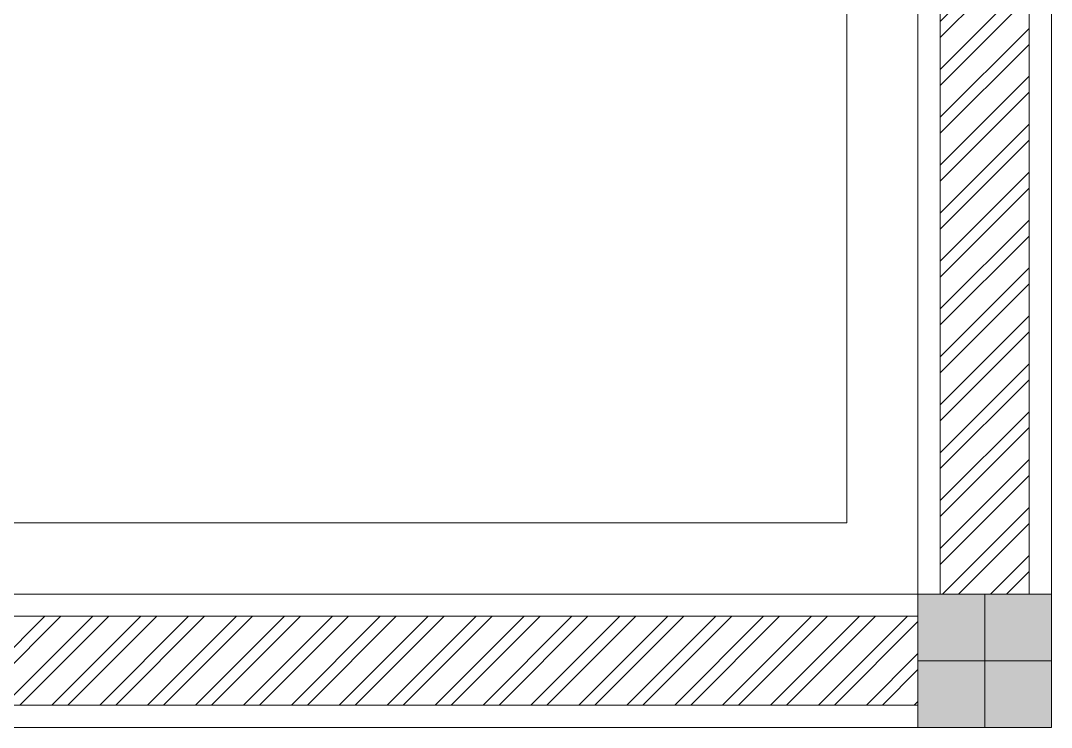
# Model space of a CAD drawing. Header units: millimetres. Extents: x -280308 to 6402717, y -14 to 2073074.
# Drawn here: x 4899 to 6058, y 639773 to 640568 of the extents above; entities that cross this region are included whole.
import ezdxf

# ---------------------------------------------------------------- set-up
doc = ezdxf.new("R2010")
doc.units = ezdxf.units.MM
doc.layers.get('0').update_dxf_attribs({"lineweight": 0})
for name, color, linetype, lineweight in [('A-ALINE-1', 91, 'Continuous', 20), ('A-ALINE-3', 111, 'Continuous', 15), ('A-ALINE-6', 117, 'Continuous', 9)]:
    doc.layers.add(name, color=color, linetype=linetype, lineweight=lineweight)
doc.layers.add('A-FILL-1', color=7, linetype='Continuous', lineweight=0, true_color=0x454545)
doc.layers.add('SectionCutEdges', color=7, linetype='Continuous', lineweight=35, true_color=0xa5aeb1)

# ---------------------------------------------------------------- blocks, each defined once
blk = doc.blocks.new('A$Ccf87384a')
blk.add_wipeout([(-75, 75), (75, 75), (75, -75), (-75, -75)])
blk.add_wipeout([(-75, -75), (-75, 75), (75, 75), (75, -75)])
at = {"layer": 'A-FILL-1', "ltscale": 0.25}
h = blk.add_hatch(color=256, dxfattribs=at)
h.dxf.hatch_style = 1
h.paths.add_polyline_path([(-75, -75), (-75, 75), (75, 75), (75, -75)])
at = {"layer": 'A-ALINE-1'}
blk.add_lwpolyline([(-75, -75), (-75, 75), (75, 75), (75, -75)], close=True, dxfattribs=at)
at = {"layer": 'A-FILL-1', "ltscale": 0.25}
for p, q in [((0, 75), (0, -75)), ((-75, 0), (75, 0))]:
    blk.add_line(p, q, dxfattribs=at)
blk = doc.blocks.new('A$C18a5d4e7')
at = {"color": 0, "linetype": 'ByBlock', "lineweight": -2}
for p, q in [((-0.08, 0.08), (-0.08, 4.2166)), ((-1.72, 0.08), (-0.08, 0.08))]:
    blk.add_line(p, q, dxfattribs=at)
at = {"layer": 'SectionCutEdges', "color": 0, "linetype": 'ByBlock', "lineweight": -2}
for p, q in [((0, 7.2), (0, 0)), ((0, 0), (-1.8, 0))]:
    blk.add_line(p, q, dxfattribs=at)
blk = doc.blocks.new('A$C52fb07ff')
at = {"layer": 'A-FILL-1', "ltscale": 0.25}
h = blk.add_hatch(dxfattribs=at)
h.set_pattern_fill('ANSI32', color=256, scale=4, angle=180)
h.set_pattern_definition([(225, (-199518.888, -295482.39), (26.9407684, -26.9407684), []), (225, (-199536.85, -295482.39), (26.9407684, -26.9407684), [])])
h.paths.add_polyline_path([(51947.8, -9022), (51947.8, -1822), (52047.8, -1822), (52047.8, -9022)])
at = {"layer": 'A-ALINE-3', "linetype": 'Continuous'}
blk.add_lwpolyline([(51947.8, -9022), (51947.8, -1822), (52047.8, -1822), (52047.8, -9022)], close=True, dxfattribs=at)
at = {"layer": 'A-ALINE-6'}
blk.add_lwpolyline([(51922.8, -9022), (51922.8, -1822), (52072.8, -1822), (52072.8, -9022)], close=True, dxfattribs=at)
at = {"ltscale": 0.25}
blk.add_blockref('A$Ccf87384a', (51997.8, -9097), dxfattribs=at)
at = {"layer": 'A-FILL-1', "ltscale": 0.25}
h = blk.add_hatch(dxfattribs=at)
h.set_pattern_fill('ANSI32', color=256, scale=4, angle=180)
h.set_pattern_definition([(225, (-276374.53, -361277.71), (26.9407684, -26.9407684), []), (225, (-276392.49, -361277.71), (26.9407684, -26.9407684), [])])
h.paths.add_polyline_path([(31272.8, -9047), (51922.8, -9047), (51922.8, -9147), (31272.8, -9147)])
at = {"layer": 'A-ALINE-3', "linetype": 'Continuous'}
blk.add_lwpolyline([(31272.8, -9047), (51922.8, -9047), (51922.8, -9147), (31272.8, -9147)], close=True, dxfattribs=at)
at = {"layer": 'A-ALINE-6'}
for points in [[(42222.8, -1822), (51922.8, -1822), (51922.8, -9022), (42222.8, -9022)], [(31272.8, -9022), (51922.8, -9022), (51922.8, -9172), (31272.8, -9172)]]:
    blk.add_lwpolyline(points, close=True, dxfattribs=at)
at = {"layer": 'A-FILL-1', "ltscale": 0.25, "xscale": 1000, "yscale": 1000, "zscale": 1000}
blk.add_blockref('A$C18a5d4e7', (51922.8, -9022), dxfattribs=at)
blk = doc.blocks.new('aa')
at = {"ltscale": 0.25}
blk.add_blockref('A$C52fb07ff', (-46014.9, 648945.2), dxfattribs=at)

msp = doc.modelspace()

# ---------------------------------------------------------------- block references
msp.add_blockref('aa', (0, 0))

doc.saveas('drawing.dxf')
